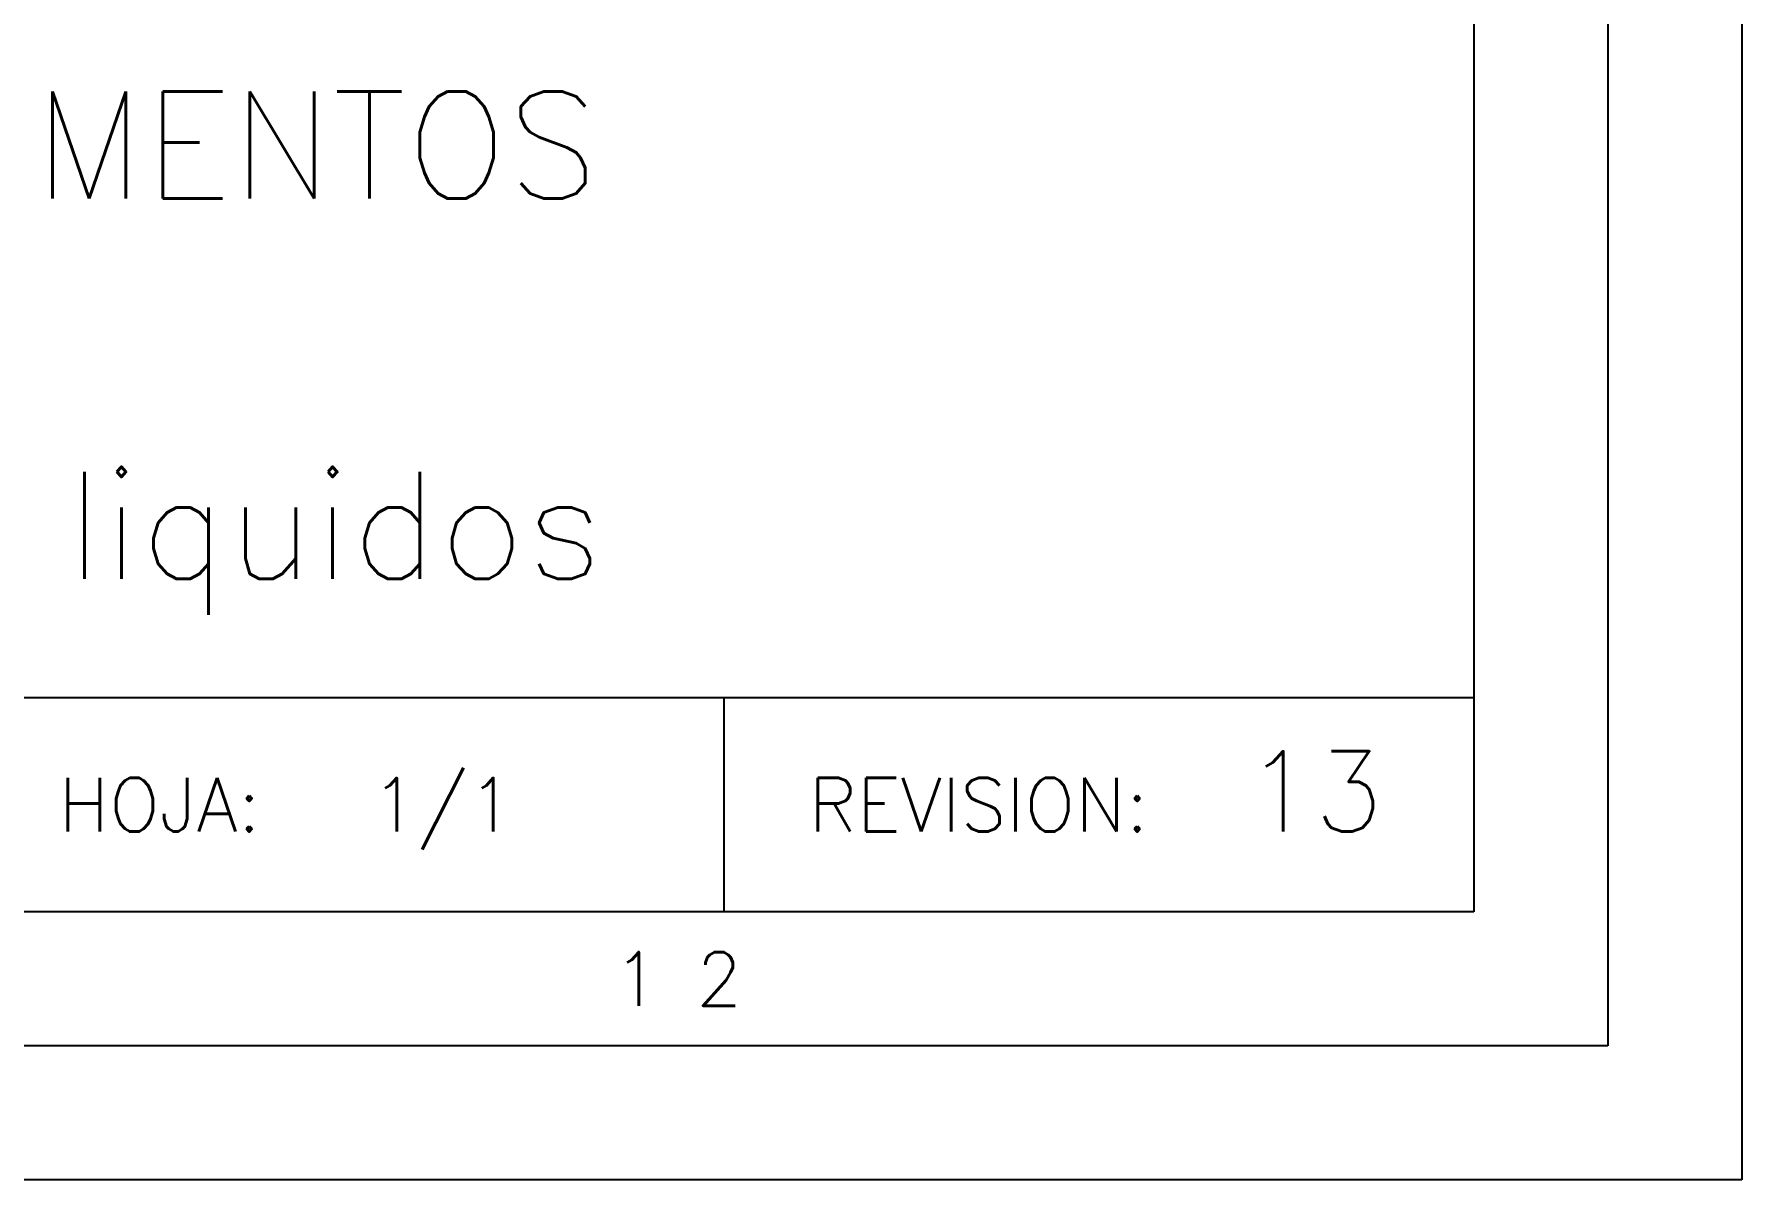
# Model space of a CAD drawing. Header units: millimetres. Extents: x -141 to 426, y 1 to 299.
# Drawn here: x 393.85 to 425.68, y 2.52 to 23.88 of the extents above; entities that cross this region are included whole.
import ezdxf

# ---------------------------------------------------------------- set-up
doc = ezdxf.new("R2010")
doc.units = ezdxf.units.MM
doc.layers.add('CAJETIN', color=1, linetype='Continuous')
doc.layers.add('FORMATO', color=7, linetype='Continuous')
doc.styles.add('PY', font='ROMANS.shx')

# ---------------------------------------------------------------- blocks, each defined once
blk = doc.blocks.new('MARCO-A1')
at = {"layer": 'FORMATO', "color": 1}
blk.add_lwpolyline([(0, 594), (841, 594), (841, 0), (0, 0)], close=True, dxfattribs=at)
at = {"layer": 'FORMATO', "color": 5}
blk.add_lwpolyline([(5, 589), (836, 589), (836, 5), (5, 5)], close=True, dxfattribs=at)
at = {"layer": 'FORMATO', "color": 8, "linetype": 'Continuous'}
blk.add_lwpolyline([(10, 584), (831, 584), (831, 10), (10, 10)], close=True, dxfattribs=at)
at = {"layer": 'FORMATO', "color": 1, "style": 'PY'}
blk.add_text('1 2', height=2, dxfattribs=at).set_placement((798.883, 6.5))

msp = doc.modelspace()

# ---------------------------------------------------------------- linework, layer by layer
at = {"layer": 'CAJETIN', "color": 8, "linetype": 'Continuous'}
msp.add_line((330.791, 11.511), (420.685, 11.511), dxfattribs=at)
msp.add_line((330.791, 11.511), (420.685, 11.511), dxfattribs=at)
at = {"layer": 'CAJETIN', "color": 8}
msp.add_line((406.702, 11.511), (406.702, 7.516), dxfattribs=at)
msp.add_line((406.702, 11.511), (406.702, 7.516), dxfattribs=at)

# ---------------------------------------------------------------- block references
at = {"xscale": 0.499409123998651, "yscale": 0.499409123998651, "zscale": 0.499409123998651}
msp.add_blockref('MARCO-A1', (5.676, 2.522), dxfattribs=at)

# ---------------------------------------------------------------- texts
at = {"layer": 'CAJETIN', "color": 6, "style": 'PY'}
msp.add_text('13', height=1.4982, dxfattribs=at).set_placement((416.423, 9.015))
at = {"layer": 'CAJETIN', "color": 1, "style": 'PY'}
msp.add_text('1/1', height=0.9988, dxfattribs=at).set_placement((400.135, 9.015))
at = {"layer": 'CAJETIN', "color": 5, "char_height": 1.99764, "width": 88.63238, "attachment_point": 5, "style": 'PY'}
for s, insert in [('DIAGRAMAS DE TUBERÍAS E INSTRUMENTOS', (375.738, 21.815)), ('Almacenamiento minoritarios fijos liquidos', (375.738, 14.389))]:
    msp.add_mtext(s, dxfattribs=dict(at, insert=insert))
at = {"layer": 'FORMATO', "color": 1, "style": 'PY'}
for s, p in [('HOJA:', (394.302, 9.015)), ('REVISION:', (408.286, 9.015))]:
    msp.add_text(s, height=0.9988, dxfattribs=at).set_placement(p)

doc.saveas('drawing.dxf')
